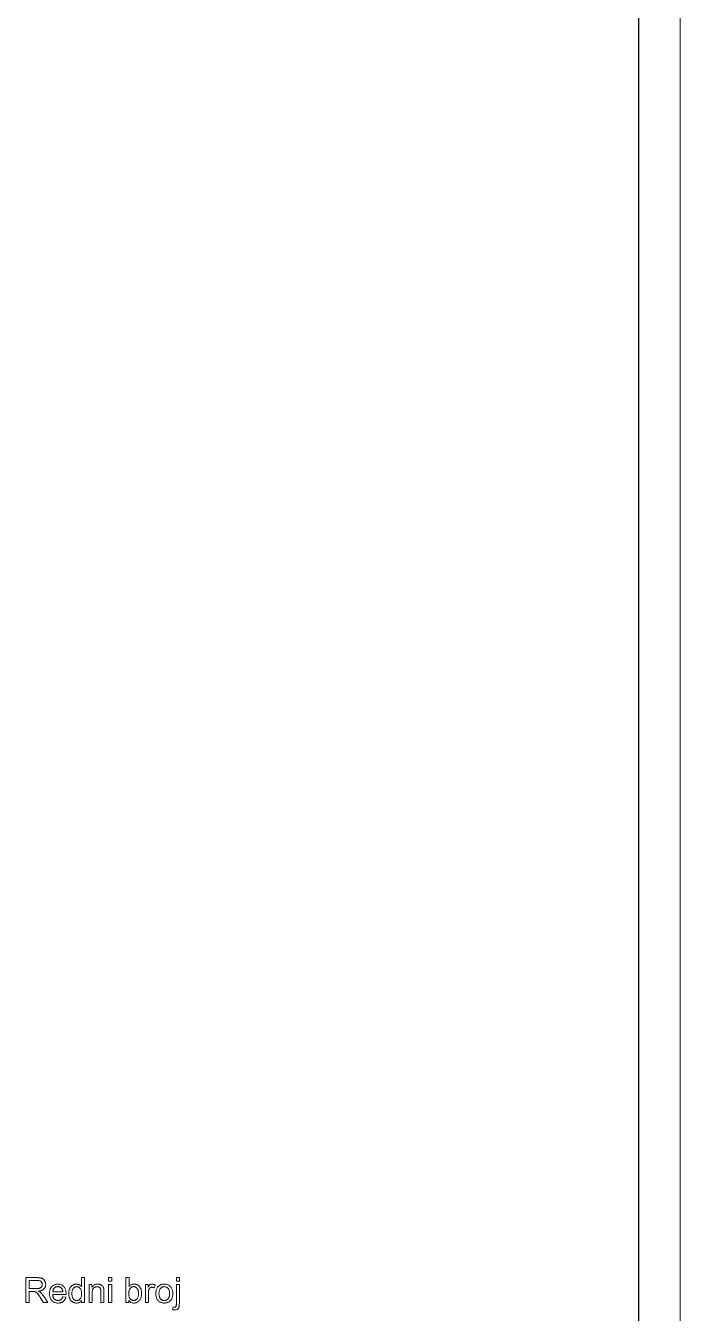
# Model space of a CAD drawing. Extents: x 0 to 297, y 0 to 530.
# Drawn here: x 218.3 to 297, y 155.5 to 310.4 of the extents above; entities that cross this region are included whole.
import ezdxf

# ---------------------------------------------------------------- set-up
doc = ezdxf.new("R2010")
doc.units = 0

msp = doc.modelspace()

# ---------------------------------------------------------------- linework, layer by layer
at = {"color": 7, "lineweight": 13}
msp.add_line((297, 0), (297, 420), dxfattribs=at)
at = {"color": 7, "lineweight": 30}
msp.add_line((292, 5), (292, 415), dxfattribs=at)
at = {"color": 7, "lineweight": 13}
for points in [[(218.25, 156.83), (218.25, 159.83), (219.58, 159.83), (219.66, 159.83), (219.73, 159.83), (219.8, 159.82), (219.87, 159.82), (219.93, 159.81), (219.99, 159.8), (220.05, 159.79), (220.1, 159.78), (220.15, 159.76), (220.19, 159.75), (220.23, 159.73), (220.27, 159.71), (220.31, 159.69), (220.34, 159.66), (220.38, 159.64), (220.41, 159.61), (220.44, 159.57), (220.47, 159.54), (220.5, 159.5), (220.52, 159.46), (220.55, 159.42), (220.57, 159.38), (220.59, 159.34), (220.6, 159.29), (220.62, 159.25), (220.63, 159.2), (220.64, 159.16), (220.64, 159.11), (220.65, 159.06), (220.65, 159.01), (220.65, 158.95), (220.64, 158.89), (220.63, 158.83), (220.62, 158.77), (220.6, 158.72), (220.57, 158.66), (220.55, 158.61), (220.52, 158.56), (220.48, 158.52), (220.44, 158.47), (220.4, 158.43), (220.35, 158.39), (220.3, 158.36), (220.24, 158.32), (220.18, 158.29), (220.11, 158.27), (220.04, 158.24), (219.97, 158.22), (219.89, 158.21), (219.8, 158.19), (219.83, 158.18), (219.86, 158.16), (219.89, 158.15), (219.92, 158.13), (219.94, 158.12), (219.97, 158.1), (219.99, 158.09), (220.01, 158.07), (220.03, 158.06), (220.04, 158.04), (220.08, 158.01), (220.11, 157.98), (220.15, 157.94), (220.18, 157.9), (220.21, 157.87), (220.25, 157.82), (220.28, 157.78), (220.31, 157.74), (220.34, 157.69), (220.37, 157.65), (220.89, 156.83), (220.4, 156.83), (220, 157.45), (219.96, 157.51), (219.93, 157.56), (219.9, 157.6), (219.87, 157.65), (219.84, 157.69), (219.81, 157.73), (219.78, 157.77), (219.76, 157.8), (219.73, 157.84), (219.71, 157.87), (219.69, 157.89), (219.67, 157.92), (219.65, 157.94), (219.63, 157.97), (219.61, 157.99), (219.59, 158.01), (219.57, 158.03), (219.55, 158.04), (219.53, 158.05), (219.51, 158.07), (219.49, 158.08), (219.47, 158.09), (219.46, 158.1), (219.44, 158.11), (219.42, 158.12), (219.4, 158.12), (219.38, 158.13), (219.37, 158.14), (219.35, 158.14), (219.33, 158.15), (219.31, 158.15), (219.3, 158.15), (219.28, 158.15), (219.26, 158.16), (219.24, 158.16), (219.22, 158.16), (219.19, 158.16), (219.17, 158.16), (219.14, 158.16), (219.11, 158.16), (218.65, 158.16), (218.65, 156.83)], [(224.96, 156.83), (224.96, 157.1), (224.92, 157.04), (224.87, 156.99), (224.82, 156.94), (224.77, 156.9), (224.71, 156.86), (224.65, 156.83), (224.58, 156.81), (224.51, 156.79), (224.44, 156.78), (224.36, 156.78), (224.31, 156.78), (224.25, 156.79), (224.2, 156.79), (224.16, 156.8), (224.11, 156.82), (224.06, 156.83), (224.01, 156.85), (223.97, 156.87), (223.92, 156.9), (223.88, 156.92), (223.84, 156.95), (223.8, 156.99), (223.76, 157.02), (223.72, 157.06), (223.69, 157.09), (223.65, 157.14), (223.62, 157.18), (223.59, 157.23), (223.57, 157.27), (223.54, 157.32), (223.52, 157.38), (223.5, 157.43), (223.48, 157.48), (223.47, 157.54), (223.45, 157.6), (223.44, 157.66), (223.43, 157.72), (223.43, 157.78), (223.42, 157.85), (223.42, 157.91), (223.42, 157.98), (223.43, 158.04), (223.43, 158.1), (223.44, 158.16), (223.45, 158.22), (223.46, 158.28), (223.48, 158.34), (223.49, 158.4), (223.51, 158.45), (223.53, 158.5), (223.55, 158.56), (223.58, 158.61), (223.61, 158.65), (223.63, 158.7), (223.67, 158.74), (223.7, 158.78), (223.74, 158.81), (223.77, 158.85), (223.81, 158.88), (223.86, 158.91), (223.9, 158.94), (223.94, 158.96), (223.99, 158.98), (224.04, 159), (224.09, 159.02), (224.13, 159.03), (224.18, 159.04), (224.24, 159.05), (224.29, 159.05), (224.34, 159.05), (224.38, 159.05), (224.42, 159.05), (224.45, 159.04), (224.49, 159.04), (224.53, 159.03), (224.56, 159.02), (224.59, 159.01), (224.63, 159), (224.66, 158.98), (224.69, 158.97), (224.72, 158.95), (224.75, 158.93), (224.78, 158.91), (224.8, 158.89), (224.83, 158.87), (224.85, 158.85), (224.88, 158.83), (224.9, 158.8), (224.92, 158.78), (224.94, 158.75), (224.94, 159.83), (225.31, 159.83), (225.31, 156.83)], [(228.22, 159.41), (228.22, 159.83), (228.59, 159.83), (228.59, 159.41)], [(230.65, 156.83), (230.31, 156.83), (230.31, 159.83), (230.68, 159.83), (230.68, 158.76), (230.73, 158.81), (230.78, 158.86), (230.83, 158.91), (230.89, 158.95), (230.94, 158.98), (231, 159), (231.07, 159.02), (231.13, 159.04), (231.2, 159.05), (231.27, 159.05), (231.31, 159.05), (231.35, 159.05), (231.39, 159.04), (231.43, 159.04), (231.47, 159.03), (231.51, 159.02), (231.54, 159.01), (231.58, 159), (231.62, 158.99), (231.65, 158.97), (231.69, 158.95), (231.72, 158.94), (231.76, 158.92), (231.79, 158.9), (231.82, 158.87), (231.85, 158.85), (231.87, 158.83), (231.9, 158.8), (231.92, 158.77), (231.95, 158.74), (231.97, 158.71), (231.99, 158.68), (232.01, 158.65), (232.03, 158.62), (232.05, 158.58), (232.07, 158.55), (232.09, 158.51), (232.1, 158.47), (232.12, 158.43), (232.13, 158.39), (232.14, 158.35), (232.15, 158.31), (232.16, 158.26), (232.17, 158.22), (232.18, 158.18), (232.18, 158.13), (232.19, 158.09), (232.19, 158.04), (232.19, 158), (232.19, 157.95), (232.19, 157.84), (232.18, 157.74), (232.17, 157.64), (232.15, 157.54), (232.13, 157.45), (232.1, 157.37), (232.06, 157.29), (232.02, 157.22), (231.97, 157.15), (231.92, 157.08), (231.86, 157.03), (231.8, 156.98), (231.74, 156.93), (231.68, 156.89), (231.61, 156.86), (231.55, 156.83), (231.48, 156.81), (231.41, 156.79), (231.33, 156.78), (231.26, 156.78), (231.18, 156.78), (231.11, 156.79), (231.04, 156.81), (230.97, 156.83), (230.91, 156.86), (230.85, 156.9), (230.8, 156.94), (230.75, 156.99), (230.7, 157.04), (230.65, 157.1)], [(236.37, 159.4), (236.37, 159.83), (236.74, 159.83), (236.74, 159.4)], [(218.65, 158.51), (219.5, 158.51), (219.55, 158.51), (219.61, 158.51), (219.65, 158.51), (219.7, 158.51), (219.74, 158.52), (219.78, 158.53), (219.82, 158.53), (219.86, 158.54), (219.89, 158.55), (219.93, 158.56), (219.96, 158.57), (219.99, 158.59), (220.01, 158.6), (220.04, 158.62), (220.06, 158.63), (220.08, 158.65), (220.11, 158.67), (220.13, 158.69), (220.14, 158.72), (220.16, 158.74), (220.18, 158.77), (220.19, 158.79), (220.2, 158.82), (220.21, 158.84), (220.22, 158.87), (220.23, 158.9), (220.23, 158.93), (220.24, 158.95), (220.24, 158.98), (220.24, 159.01), (220.24, 159.05), (220.23, 159.09), (220.23, 159.13), (220.22, 159.17), (220.2, 159.2), (220.18, 159.24), (220.16, 159.27), (220.14, 159.3), (220.11, 159.33), (220.09, 159.36), (220.05, 159.39), (220.02, 159.41), (219.98, 159.43), (219.93, 159.45), (219.89, 159.46), (219.84, 159.48), (219.78, 159.49), (219.72, 159.49), (219.66, 159.5), (219.6, 159.5), (218.65, 159.5)], [(222.71, 157.53), (223.09, 157.48), (223.07, 157.42), (223.05, 157.35), (223.02, 157.3), (223, 157.24), (222.96, 157.19), (222.93, 157.14), (222.89, 157.09), (222.85, 157.04), (222.81, 157), (222.76, 156.96), (222.71, 156.93), (222.66, 156.9), (222.6, 156.87), (222.54, 156.85), (222.48, 156.83), (222.42, 156.81), (222.35, 156.8), (222.28, 156.79), (222.21, 156.78), (222.14, 156.78), (222.04, 156.78), (221.95, 156.79), (221.87, 156.81), (221.79, 156.83), (221.71, 156.85), (221.64, 156.89), (221.57, 156.92), (221.5, 156.97), (221.44, 157.02), (221.38, 157.07), (221.33, 157.13), (221.28, 157.2), (221.24, 157.27), (221.2, 157.35), (221.17, 157.43), (221.15, 157.51), (221.13, 157.6), (221.11, 157.69), (221.1, 157.79), (221.1, 157.9), (221.1, 158), (221.11, 158.11), (221.13, 158.2), (221.15, 158.3), (221.17, 158.38), (221.2, 158.47), (221.24, 158.54), (221.28, 158.62), (221.33, 158.69), (221.38, 158.75), (221.44, 158.81), (221.5, 158.86), (221.57, 158.9), (221.64, 158.94), (221.71, 158.98), (221.78, 159), (221.86, 159.02), (221.94, 159.04), (222.03, 159.05), (222.12, 159.05), (222.2, 159.05), (222.28, 159.04), (222.36, 159.02), (222.44, 159), (222.51, 158.98), (222.58, 158.94), (222.65, 158.91), (222.71, 158.86), (222.77, 158.81), (222.83, 158.75), (222.88, 158.69), (222.93, 158.63), (222.97, 158.55), (223.01, 158.48), (223.04, 158.4), (223.06, 158.31), (223.08, 158.22), (223.09, 158.13), (223.1, 158.03), (223.1, 157.92), (223.1, 157.91), (223.1, 157.91), (223.1, 157.9), (223.1, 157.89), (223.1, 157.88), (223.1, 157.87), (223.1, 157.86), (223.1, 157.85), (223.1, 157.83), (223.1, 157.82), (221.48, 157.82), (221.49, 157.75), (221.5, 157.69), (221.51, 157.62), (221.52, 157.56), (221.54, 157.51), (221.56, 157.45), (221.59, 157.4), (221.62, 157.36), (221.65, 157.31), (221.68, 157.27), (221.72, 157.24), (221.76, 157.2), (221.8, 157.18), (221.84, 157.15), (221.89, 157.13), (221.94, 157.11), (221.98, 157.1), (222.03, 157.09), (222.09, 157.08), (222.14, 157.08), (222.18, 157.08), (222.22, 157.09), (222.26, 157.09), (222.29, 157.1), (222.33, 157.11), (222.36, 157.12), (222.39, 157.14), (222.43, 157.15), (222.46, 157.17), (222.48, 157.19), (222.51, 157.21), (222.54, 157.24), (222.57, 157.26), (222.59, 157.29), (222.61, 157.33), (222.64, 157.36), (222.66, 157.4), (222.68, 157.44), (222.69, 157.48)], [(221.5, 158.12), (222.72, 158.12), (222.71, 158.18), (222.7, 158.23), (222.69, 158.28), (222.68, 158.32), (222.67, 158.36), (222.65, 158.4), (222.64, 158.44), (222.62, 158.48), (222.6, 158.51), (222.58, 158.54), (222.54, 158.58), (222.5, 158.61), (222.46, 158.64), (222.42, 158.67), (222.37, 158.7), (222.33, 158.71), (222.28, 158.73), (222.23, 158.74), (222.18, 158.75), (222.12, 158.75), (222.07, 158.75), (222.02, 158.74), (221.98, 158.73), (221.93, 158.72), (221.89, 158.71), (221.85, 158.69), (221.8, 158.67), (221.77, 158.64), (221.73, 158.61), (221.69, 158.58), (221.66, 158.54), (221.63, 158.51), (221.6, 158.47), (221.58, 158.42), (221.56, 158.38), (221.54, 158.33), (221.53, 158.28), (221.52, 158.23), (221.51, 158.18)], [(223.8, 157.91), (223.8, 157.83), (223.81, 157.76), (223.82, 157.68), (223.83, 157.61), (223.84, 157.55), (223.86, 157.49), (223.89, 157.43), (223.91, 157.38), (223.94, 157.33), (223.98, 157.29), (224.01, 157.25), (224.05, 157.22), (224.09, 157.18), (224.13, 157.16), (224.17, 157.13), (224.21, 157.12), (224.25, 157.1), (224.3, 157.09), (224.34, 157.08), (224.39, 157.08), (224.44, 157.08), (224.49, 157.09), (224.53, 157.1), (224.57, 157.11), (224.62, 157.13), (224.66, 157.15), (224.69, 157.18), (224.73, 157.21), (224.77, 157.24), (224.8, 157.28), (224.83, 157.32), (224.86, 157.37), (224.89, 157.42), (224.91, 157.47), (224.93, 157.53), (224.94, 157.59), (224.96, 157.66), (224.96, 157.73), (224.97, 157.8), (224.97, 157.88), (224.97, 157.97), (224.96, 158.05), (224.96, 158.13), (224.94, 158.2), (224.93, 158.27), (224.91, 158.33), (224.89, 158.39), (224.86, 158.44), (224.83, 158.49), (224.8, 158.54), (224.76, 158.58), (224.73, 158.61), (224.69, 158.64), (224.65, 158.67), (224.61, 158.69), (224.56, 158.71), (224.52, 158.73), (224.47, 158.74), (224.43, 158.74), (224.38, 158.75), (224.33, 158.74), (224.28, 158.74), (224.24, 158.73), (224.19, 158.71), (224.15, 158.7), (224.11, 158.67), (224.07, 158.65), (224.03, 158.62), (224, 158.58), (223.97, 158.55), (223.93, 158.5), (223.91, 158.46), (223.88, 158.4), (223.86, 158.35), (223.84, 158.29), (223.83, 158.22), (223.82, 158.15), (223.81, 158.08), (223.8, 158)], [(225.89, 156.83), (225.89, 159), (226.22, 159), (226.22, 158.69), (226.27, 158.76), (226.32, 158.82), (226.38, 158.88), (226.44, 158.92), (226.51, 158.96), (226.58, 158.99), (226.66, 159.02), (226.74, 159.04), (226.82, 159.05), (226.91, 159.05), (226.95, 159.05), (226.99, 159.05), (227.02, 159.05), (227.06, 159.04), (227.1, 159.03), (227.13, 159.03), (227.17, 159.02), (227.2, 159.01), (227.24, 158.99), (227.27, 158.98), (227.3, 158.97), (227.33, 158.95), (227.36, 158.93), (227.39, 158.92), (227.41, 158.9), (227.44, 158.88), (227.46, 158.86), (227.48, 158.84), (227.5, 158.82), (227.52, 158.8), (227.53, 158.77), (227.55, 158.75), (227.56, 158.72), (227.57, 158.7), (227.59, 158.67), (227.6, 158.64), (227.61, 158.61), (227.62, 158.58), (227.62, 158.55), (227.63, 158.52), (227.64, 158.5), (227.64, 158.48), (227.64, 158.45), (227.64, 158.42), (227.65, 158.38), (227.65, 158.35), (227.65, 158.31), (227.65, 158.26), (227.65, 158.22), (227.65, 158.17), (227.65, 156.83), (227.28, 156.83), (227.28, 158.15), (227.28, 158.19), (227.28, 158.24), (227.28, 158.28), (227.28, 158.31), (227.27, 158.35), (227.27, 158.38), (227.26, 158.41), (227.26, 158.44), (227.25, 158.46), (227.24, 158.49), (227.23, 158.51), (227.22, 158.53), (227.21, 158.55), (227.2, 158.57), (227.18, 158.59), (227.16, 158.61), (227.15, 158.62), (227.13, 158.64), (227.11, 158.65), (227.09, 158.67), (227.07, 158.68), (227.04, 158.69), (227.02, 158.7), (226.99, 158.71), (226.97, 158.72), (226.94, 158.72), (226.92, 158.73), (226.89, 158.73), (226.86, 158.73), (226.83, 158.73), (226.78, 158.73), (226.74, 158.73), (226.7, 158.72), (226.65, 158.71), (226.61, 158.69), (226.57, 158.68), (226.53, 158.66), (226.5, 158.64), (226.46, 158.61), (226.43, 158.58), (226.39, 158.55), (226.36, 158.51), (226.34, 158.47), (226.32, 158.42), (226.3, 158.37), (226.28, 158.31), (226.27, 158.24), (226.26, 158.17), (226.26, 158.1), (226.25, 158.02), (226.25, 156.83)], [(228.22, 156.83), (228.22, 159), (228.59, 159), (228.59, 156.83)], [(230.65, 157.93), (230.65, 157.86), (230.65, 157.78), (230.66, 157.72), (230.66, 157.65), (230.67, 157.6), (230.69, 157.54), (230.7, 157.49), (230.72, 157.45), (230.73, 157.4), (230.75, 157.37), (230.79, 157.31), (230.83, 157.26), (230.87, 157.22), (230.91, 157.19), (230.96, 157.15), (231.01, 157.13), (231.06, 157.11), (231.11, 157.09), (231.17, 157.09), (231.22, 157.08), (231.27, 157.08), (231.32, 157.09), (231.36, 157.1), (231.41, 157.12), (231.45, 157.14), (231.49, 157.16), (231.53, 157.19), (231.57, 157.22), (231.61, 157.25), (231.64, 157.29), (231.68, 157.34), (231.71, 157.38), (231.73, 157.44), (231.75, 157.49), (231.77, 157.55), (231.79, 157.62), (231.8, 157.69), (231.81, 157.76), (231.82, 157.84), (231.82, 157.92), (231.82, 158), (231.81, 158.08), (231.8, 158.15), (231.79, 158.22), (231.78, 158.29), (231.76, 158.35), (231.74, 158.4), (231.71, 158.46), (231.68, 158.5), (231.65, 158.55), (231.61, 158.58), (231.58, 158.62), (231.54, 158.65), (231.5, 158.68), (231.46, 158.7), (231.42, 158.72), (231.38, 158.73), (231.33, 158.74), (231.29, 158.75), (231.24, 158.75), (231.19, 158.75), (231.15, 158.74), (231.1, 158.73), (231.06, 158.72), (231.02, 158.7), (230.97, 158.67), (230.94, 158.65), (230.9, 158.61), (230.86, 158.58), (230.82, 158.54), (230.79, 158.5), (230.76, 158.45), (230.73, 158.4), (230.71, 158.34), (230.69, 158.28), (230.68, 158.22), (230.66, 158.15), (230.65, 158.08), (230.65, 158.01)], [(232.64, 156.83), (232.64, 159), (232.97, 159), (232.97, 158.67), (233, 158.72), (233.02, 158.76), (233.04, 158.8), (233.07, 158.83), (233.09, 158.86), (233.12, 158.89), (233.14, 158.92), (233.16, 158.94), (233.18, 158.96), (233.2, 158.98), (233.23, 158.99), (233.25, 159), (233.27, 159.02), (233.29, 159.02), (233.32, 159.03), (233.34, 159.04), (233.37, 159.04), (233.39, 159.05), (233.42, 159.05), (233.44, 159.05), (233.48, 159.05), (233.52, 159.05), (233.55, 159.04), (233.59, 159.03), (233.63, 159.02), (233.67, 159.01), (233.7, 158.99), (233.74, 158.98), (233.78, 158.96), (233.82, 158.93), (233.69, 158.59), (233.67, 158.61), (233.64, 158.62), (233.61, 158.63), (233.58, 158.64), (233.56, 158.65), (233.53, 158.66), (233.5, 158.66), (233.48, 158.67), (233.45, 158.67), (233.42, 158.67), (233.4, 158.67), (233.38, 158.67), (233.35, 158.66), (233.33, 158.66), (233.31, 158.65), (233.29, 158.64), (233.27, 158.64), (233.25, 158.62), (233.23, 158.61), (233.21, 158.6), (233.19, 158.58), (233.17, 158.57), (233.15, 158.55), (233.14, 158.53), (233.12, 158.51), (233.11, 158.49), (233.1, 158.47), (233.09, 158.45), (233.08, 158.42), (233.07, 158.4), (233.06, 158.36), (233.05, 158.32), (233.04, 158.28), (233.03, 158.23), (233.02, 158.19), (233.02, 158.15), (233.01, 158.1), (233.01, 158.06), (233.01, 158.01), (233.01, 157.97), (233.01, 156.83)], [(233.9, 157.92), (233.9, 158.03), (233.91, 158.14), (233.93, 158.25), (233.96, 158.35), (233.99, 158.44), (234.02, 158.53), (234.07, 158.61), (234.12, 158.68), (234.17, 158.75), (234.24, 158.81), (234.29, 158.86), (234.35, 158.9), (234.42, 158.93), (234.48, 158.96), (234.55, 158.99), (234.62, 159.01), (234.69, 159.03), (234.76, 159.04), (234.84, 159.05), (234.92, 159.05), (235.01, 159.05), (235.09, 159.04), (235.17, 159.02), (235.25, 159), (235.33, 158.98), (235.4, 158.95), (235.47, 158.91), (235.53, 158.86), (235.59, 158.81), (235.65, 158.76), (235.71, 158.7), (235.76, 158.63), (235.8, 158.56), (235.84, 158.49), (235.87, 158.41), (235.89, 158.32), (235.91, 158.24), (235.93, 158.14), (235.93, 158.05), (235.94, 157.95), (235.94, 157.86), (235.93, 157.79), (235.93, 157.71), (235.92, 157.64), (235.91, 157.57), (235.89, 157.51), (235.88, 157.45), (235.86, 157.39), (235.84, 157.34), (235.81, 157.29), (235.79, 157.24), (235.76, 157.19), (235.73, 157.15), (235.69, 157.11), (235.66, 157.07), (235.62, 157.04), (235.58, 157), (235.54, 156.97), (235.49, 156.94), (235.45, 156.91), (235.4, 156.89), (235.35, 156.87), (235.3, 156.85), (235.25, 156.83), (235.19, 156.81), (235.14, 156.8), (235.09, 156.79), (235.03, 156.79), (234.98, 156.78), (234.92, 156.78), (234.83, 156.78), (234.75, 156.79), (234.66, 156.81), (234.58, 156.83), (234.51, 156.85), (234.44, 156.89), (234.37, 156.92), (234.3, 156.97), (234.24, 157.02), (234.18, 157.07), (234.13, 157.13), (234.08, 157.2), (234.04, 157.27), (234, 157.35), (233.97, 157.43), (233.95, 157.52), (233.93, 157.61), (233.91, 157.71), (233.9, 157.81)], [(234.28, 157.92), (234.28, 157.83), (234.29, 157.76), (234.3, 157.68), (234.31, 157.62), (234.33, 157.55), (234.35, 157.49), (234.37, 157.43), (234.4, 157.38), (234.43, 157.33), (234.46, 157.29), (234.5, 157.25), (234.54, 157.22), (234.58, 157.18), (234.62, 157.16), (234.67, 157.13), (234.71, 157.12), (234.76, 157.1), (234.81, 157.09), (234.87, 157.08), (234.92, 157.08), (234.97, 157.08), (235.03, 157.09), (235.08, 157.1), (235.13, 157.12), (235.17, 157.14), (235.22, 157.16), (235.26, 157.19), (235.3, 157.22), (235.34, 157.25), (235.38, 157.29), (235.41, 157.34), (235.44, 157.38), (235.47, 157.44), (235.49, 157.49), (235.51, 157.56), (235.53, 157.62), (235.54, 157.69), (235.55, 157.77), (235.56, 157.84), (235.56, 157.93), (235.56, 158.01), (235.55, 158.08), (235.54, 158.15), (235.53, 158.22), (235.51, 158.28), (235.49, 158.34), (235.47, 158.4), (235.44, 158.45), (235.41, 158.5), (235.38, 158.54), (235.34, 158.58), (235.3, 158.61), (235.26, 158.64), (235.22, 158.67), (235.17, 158.69), (235.12, 158.71), (235.08, 158.73), (235.03, 158.74), (234.97, 158.74), (234.92, 158.75), (234.87, 158.74), (234.81, 158.74), (234.76, 158.73), (234.71, 158.71), (234.67, 158.69), (234.62, 158.67), (234.58, 158.65), (234.54, 158.61), (234.5, 158.58), (234.46, 158.54), (234.43, 158.5), (234.4, 158.45), (234.37, 158.4), (234.35, 158.34), (234.33, 158.28), (234.31, 158.22), (234.3, 158.15), (234.29, 158.07), (234.28, 158)], [(235.9, 155.99), (235.97, 156.3), (235.99, 156.29), (236.01, 156.29), (236.03, 156.28), (236.05, 156.28), (236.07, 156.28), (236.09, 156.28), (236.1, 156.27), (236.12, 156.27), (236.13, 156.27), (236.14, 156.27), (236.17, 156.27), (236.19, 156.27), (236.21, 156.28), (236.23, 156.28), (236.24, 156.29), (236.26, 156.3), (236.27, 156.31), (236.29, 156.32), (236.3, 156.33), (236.31, 156.35), (236.32, 156.36), (236.33, 156.38), (236.34, 156.41), (236.35, 156.44), (236.35, 156.48), (236.36, 156.52), (236.36, 156.56), (236.37, 156.61), (236.37, 156.66), (236.37, 156.72), (236.37, 159), (236.74, 159), (236.74, 156.71), (236.73, 156.63), (236.73, 156.56), (236.73, 156.49), (236.72, 156.43), (236.71, 156.37), (236.7, 156.32), (236.68, 156.27), (236.67, 156.22), (236.65, 156.19), (236.63, 156.15), (236.6, 156.11), (236.57, 156.08), (236.54, 156.05), (236.5, 156.02), (236.45, 156), (236.41, 155.98), (236.36, 155.97), (236.31, 155.96), (236.25, 155.95), (236.19, 155.95), (236.16, 155.95), (236.13, 155.95), (236.1, 155.95), (236.07, 155.95), (236.04, 155.96), (236.01, 155.96), (235.99, 155.97), (235.96, 155.97), (235.93, 155.98)]]:
    msp.add_lwpolyline(points, close=True, dxfattribs=at)

doc.saveas('drawing.dxf')
